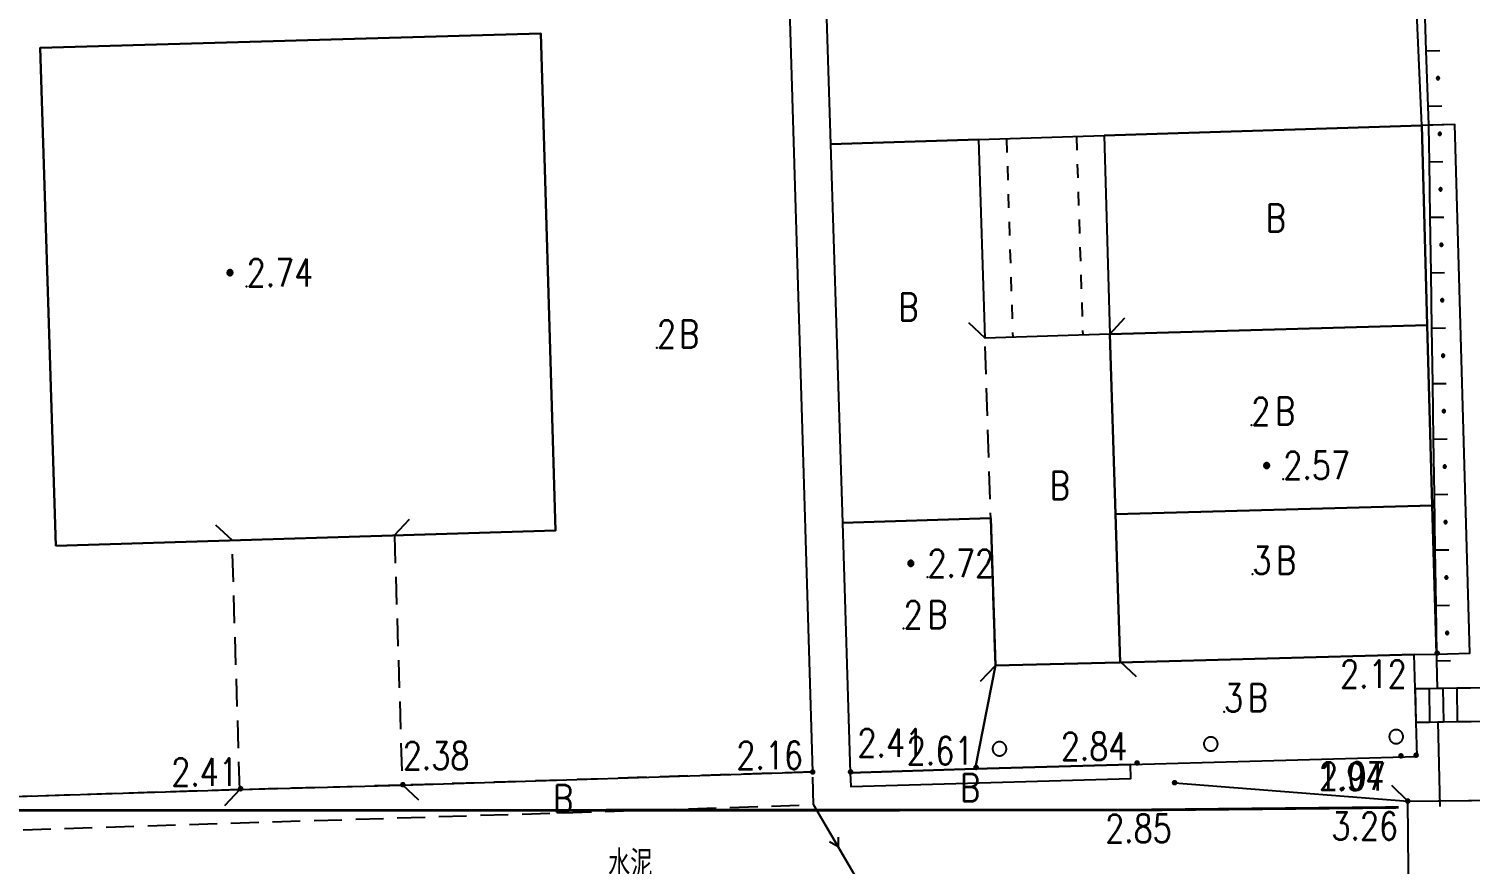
# Model space of a CAD drawing. Extents: x 500064 to 501389, y 2542464 to 2545400.
# Drawn here: x 500922.4 to 500974.4, y 2543204.3 to 2543234.4 of the extents above; entities that cross this region are included whole.
import ezdxf
from ezdxf.enums import TextEntityAlignment as Align

# ---------------------------------------------------------------- set-up
doc = ezdxf.new("R2010")
doc.units = 0
doc.header["$LTSCALE"] = 0.5
doc.linetypes.add('CENTER', pattern=[50.8, 31.75, -6.35, 6.35, -6.35])
doc.linetypes.add('X5', pattern=[3, 2, -1])
doc.layers.get('0').update_dxf_attribs({"linetype": 'CONTINUOUS', "lineweight": 5})
doc.layers.add('GCD', color=8, linetype='CONTINUOUS')
doc.layers.add('地形图', color=8, linetype='CONTINUOUS')
doc.styles.add('HZ', font='romans.shx', dxfattribs={"width": 0.8, "bigfont": 'hztxt.shx'})
doc.linetypes.add('10422', pattern='A,2,[150,AAA.SHX,S=1,R=0,X=0,Y=1],2,[177,AAA.SHX,S=1,R=0,X=0,Y=0.8],1e-09', length=4)

# ---------------------------------------------------------------- blocks, each defined once
blk = doc.blocks.new('gc013b')
at = {"linetype": 'Continuous'}
blk.add_line((0.5, 0), (4, 0), dxfattribs=at)
at = {"linetype": 'Continuous', "flags": 128}
blk.add_lwpolyline([(3.39, 0.35), (4, 0), (3.39, -0.35)], dxfattribs=at)
blk = doc.blocks.new('GC200')
at = {"linetype": 'Continuous', "const_width": 0.2, "flags": 128}
blk.add_lwpolyline([(-0.1, 0, 1), (0.1, 0, 1)], format="xyb", close=True, dxfattribs=at)

msp = doc.modelspace()

# ---------------------------------------------------------------- linework, layer by layer
at = {"layer": '地形图', "linetype": 'Continuous'}
for p, q in [((500972.114, 2543206.548), (500971.543, 2543207.108)), ((500972.114, 2543206.548), (500981.988, 2543206.648)), ((500951.577, 2543204.898), (500953.967, 2543200.8))]:
    msp.add_line(p, q, dxfattribs=at)
at = {"layer": '地形图'}
for points in [[(500950.878, 2543243.519), (500951.299, 2543230.234), (500956.646, 2543230.404), (500961.168, 2543230.547), (500972.617, 2543230.91), (500972.037, 2543244.19)], [(500913.537, 2543242.45), (500914.657, 2543206.479), (500930.007, 2543206.959), (500935.867, 2543207.119), (500950.661, 2543207.597), (500949.58, 2543243.478), (500931.317, 2543242.9), (500913.537, 2543242.45)], [(500923.372, 2543215.756), (500922.813, 2543233.71), (500940.854, 2543234.225), (500941.392, 2543216.307), (500923.372, 2543215.756)], [(500923.372, 2543215.756), (500941.392, 2543216.307), (500940.854, 2543234.225), (500922.813, 2543233.71)], [(500961.168, 2543230.547), (500961.368, 2543223.386), (500972.817, 2543223.704), (500972.617, 2543230.91)], [(500972.617, 2543230.91), (500972.817, 2543223.704), (500972.998, 2543217.206), (500973.147, 2543211.85), (500974.347, 2543211.883), (500973.816, 2543230.943)], [(500951.299, 2543230.234), (500951.732, 2543216.577), (500957.079, 2543216.746), (500957.247, 2543211.44), (500961.697, 2543211.54), (500961.743, 2543211.541), (500961.573, 2543216.888), (500961.368, 2543223.386), (500956.873, 2543223.243), (500956.646, 2543230.404)], [(500961.368, 2543223.386), (500961.573, 2543216.888), (500972.998, 2543217.206), (500972.817, 2543223.704)], [(500961.573, 2543216.888), (500961.743, 2543211.541), (500972.347, 2543211.828), (500973.147, 2543211.85), (500972.998, 2543217.206)], [(500957.079, 2543216.746), (500951.732, 2543216.577), (500952.017, 2543207.57), (500956.517, 2543207.71), (500957.247, 2543211.44)], [(500972.347, 2543211.828), (500961.743, 2543211.541), (500961.697, 2543211.54), (500957.247, 2543211.44), (500956.517, 2543207.71), (500962.115, 2543207.865), (500972.45, 2543208.153)], [(500956.517, 2543207.71), (500952.017, 2543207.57), (500952.033, 2543207.067), (500962.129, 2543207.365), (500962.115, 2543207.865)]]:
    msp.add_lwpolyline(points, close=True, dxfattribs=at)
for points in [[(500972.7, 2543235.597), (500972.769, 2543233.598), (500972.839, 2543231.599), (500972.863, 2543230.917), (500972.864, 2543230.863), (500972.883, 2543229.6), (500972.913, 2543227.6), (500972.943, 2543225.6), (500972.972, 2543223.6), (500973.002, 2543221.601), (500973.032, 2543219.601), (500973.062, 2543217.601), (500973.091, 2543215.601), (500973.121, 2543213.601), (500973.147, 2543211.85), (500973.153, 2543211.602), (500973.175, 2543210.602)], [(500972.769, 2543233.598), (500973.269, 2543233.615)], [(500973.204, 2543232.562), (500973.209, 2543232.563), (500973.214, 2543232.563), (500973.219, 2543232.565), (500973.224, 2543232.567), (500973.229, 2543232.569), (500973.233, 2543232.572), (500973.237, 2543232.575), (500973.241, 2543232.579), (500973.244, 2543232.583), (500973.247, 2543232.587), (500973.249, 2543232.592), (500973.251, 2543232.597), (500973.253, 2543232.602), (500973.254, 2543232.607), (500973.254, 2543232.612), (500973.254, 2543232.618), (500973.253, 2543232.623), (500973.251, 2543232.628), (500973.249, 2543232.633), (500973.247, 2543232.637), (500973.244, 2543232.642), (500973.241, 2543232.646), (500973.239, 2543232.648), (500973.237, 2543232.65), (500973.233, 2543232.653), (500973.229, 2543232.656), (500973.224, 2543232.658), (500973.219, 2543232.66), (500973.214, 2543232.661), (500973.209, 2543232.662), (500973.204, 2543232.662), (500973.199, 2543232.662), (500973.193, 2543232.661), (500973.188, 2543232.66), (500973.183, 2543232.658), (500973.179, 2543232.656), (500973.174, 2543232.653), (500973.17, 2543232.65), (500973.167, 2543232.646), (500973.163, 2543232.642), (500973.16, 2543232.637), (500973.158, 2543232.633), (500973.156, 2543232.628), (500973.155, 2543232.623), (500973.154, 2543232.618), (500973.154, 2543232.612), (500973.154, 2543232.607), (500973.155, 2543232.602), (500973.156, 2543232.597), (500973.158, 2543232.592), (500973.16, 2543232.587), (500973.163, 2543232.583), (500973.167, 2543232.579), (500973.168, 2543232.577), (500973.17, 2543232.575), (500973.174, 2543232.572), (500973.179, 2543232.569), (500973.183, 2543232.567), (500973.188, 2543232.565), (500973.193, 2543232.563), (500973.199, 2543232.563), (500973.204, 2543232.562)], [(500973.168, 2543232.577), (500973.239, 2543232.648)], [(500972.839, 2543231.599), (500973.339, 2543231.616)], [(500973.147, 2543211.85), (500974.347, 2543211.883), (500973.816, 2543230.943), (500972.863, 2543230.917), (500972.617, 2543230.91)], [(500973.268, 2543230.555), (500973.274, 2543230.556), (500973.279, 2543230.557), (500973.284, 2543230.558), (500973.289, 2543230.56), (500973.293, 2543230.562), (500973.298, 2543230.565), (500973.302, 2543230.568), (500973.305, 2543230.572), (500973.309, 2543230.576), (500973.312, 2543230.58), (500973.314, 2543230.585), (500973.316, 2543230.59), (500973.317, 2543230.595), (500973.318, 2543230.6), (500973.318, 2543230.605), (500973.318, 2543230.611), (500973.317, 2543230.616), (500973.316, 2543230.621), (500973.314, 2543230.626), (500973.312, 2543230.631), (500973.309, 2543230.635), (500973.305, 2543230.639), (500973.304, 2543230.641), (500973.302, 2543230.643), (500973.298, 2543230.646), (500973.293, 2543230.649), (500973.289, 2543230.651), (500973.284, 2543230.653), (500973.279, 2543230.654), (500973.274, 2543230.655), (500973.268, 2543230.656), (500973.263, 2543230.655), (500973.258, 2543230.654), (500973.253, 2543230.653), (500973.248, 2543230.651), (500973.243, 2543230.649), (500973.239, 2543230.646), (500973.235, 2543230.643), (500973.231, 2543230.639), (500973.228, 2543230.635), (500973.225, 2543230.631), (500973.223, 2543230.626), (500973.221, 2543230.621), (500973.219, 2543230.616), (500973.219, 2543230.611), (500973.218, 2543230.605), (500973.219, 2543230.6), (500973.219, 2543230.595), (500973.221, 2543230.59), (500973.223, 2543230.585), (500973.225, 2543230.58), (500973.228, 2543230.576), (500973.231, 2543230.572), (500973.233, 2543230.57), (500973.235, 2543230.568), (500973.239, 2543230.565), (500973.243, 2543230.562), (500973.248, 2543230.56), (500973.253, 2543230.558), (500973.258, 2543230.557), (500973.263, 2543230.556), (500973.268, 2543230.555)], [(500973.233, 2543230.57), (500973.304, 2543230.641)], [(500957.646, 2543230.435), (500957.662, 2543229.936)], [(500960.169, 2543230.515), (500960.185, 2543230.016)], [(500972.883, 2543229.6), (500973.383, 2543229.607)], [(500957.678, 2543229.436), (500957.693, 2543228.937)], [(500960.201, 2543229.517), (500960.217, 2543229.017)], [(500960.232, 2543228.517), (500960.248, 2543228.017)], [(500973.298, 2543228.556), (500973.303, 2543228.556), (500973.308, 2543228.557), (500973.313, 2543228.558), (500973.318, 2543228.56), (500973.323, 2543228.562), (500973.327, 2543228.565), (500973.332, 2543228.569), (500973.335, 2543228.572), (500973.338, 2543228.576), (500973.341, 2543228.581), (500973.344, 2543228.585), (500973.346, 2543228.59), (500973.347, 2543228.595), (500973.348, 2543228.6), (500973.348, 2543228.606), (500973.348, 2543228.611), (500973.347, 2543228.616), (500973.346, 2543228.621), (500973.344, 2543228.626), (500973.341, 2543228.631), (500973.338, 2543228.635), (500973.335, 2543228.639), (500973.333, 2543228.641), (500973.332, 2543228.643), (500973.327, 2543228.646), (500973.323, 2543228.649), (500973.318, 2543228.651), (500973.313, 2543228.653), (500973.308, 2543228.655), (500973.303, 2543228.655), (500973.298, 2543228.656), (500973.293, 2543228.655), (500973.288, 2543228.655), (500973.283, 2543228.653), (500973.278, 2543228.651), (500973.273, 2543228.649), (500973.269, 2543228.646), (500973.265, 2543228.643), (500973.261, 2543228.639), (500973.258, 2543228.635), (500973.255, 2543228.631), (500973.252, 2543228.626), (500973.25, 2543228.621), (500973.249, 2543228.616), (500973.248, 2543228.611), (500973.248, 2543228.606), (500973.248, 2543228.6), (500973.249, 2543228.595), (500973.25, 2543228.59), (500973.252, 2543228.585), (500973.255, 2543228.581), (500973.258, 2543228.576), (500973.261, 2543228.572), (500973.263, 2543228.57), (500973.265, 2543228.569), (500973.269, 2543228.565), (500973.273, 2543228.562), (500973.278, 2543228.56), (500973.283, 2543228.558), (500973.288, 2543228.557), (500973.293, 2543228.556), (500973.298, 2543228.556)], [(500973.263, 2543228.57), (500973.333, 2543228.641)], [(500957.709, 2543228.437), (500957.725, 2543227.937)], [(500960.264, 2543227.518), (500960.28, 2543227.018)], [(500972.913, 2543227.6), (500973.413, 2543227.607)], [(500957.741, 2543227.437), (500957.756, 2543226.938)], [(500957.772, 2543226.438), (500957.788, 2543225.938)], [(500960.296, 2543226.518), (500960.312, 2543226.018)], [(500973.328, 2543226.556), (500973.333, 2543226.556), (500973.338, 2543226.557), (500973.343, 2543226.558), (500973.348, 2543226.56), (500973.353, 2543226.563), (500973.357, 2543226.565), (500973.361, 2543226.569), (500973.365, 2543226.572), (500973.368, 2543226.577), (500973.371, 2543226.581), (500973.373, 2543226.586), (500973.375, 2543226.59), (500973.377, 2543226.596), (500973.378, 2543226.601), (500973.378, 2543226.606), (500973.378, 2543226.611), (500973.377, 2543226.616), (500973.375, 2543226.621), (500973.373, 2543226.626), (500973.371, 2543226.631), (500973.368, 2543226.635), (500973.365, 2543226.639), (500973.363, 2543226.641), (500973.361, 2543226.643), (500973.357, 2543226.646), (500973.353, 2543226.649), (500973.348, 2543226.652), (500973.343, 2543226.653), (500973.338, 2543226.655), (500973.333, 2543226.656), (500973.328, 2543226.656), (500973.323, 2543226.656), (500973.317, 2543226.655), (500973.312, 2543226.653), (500973.307, 2543226.652), (500973.303, 2543226.649), (500973.298, 2543226.646), (500973.294, 2543226.643), (500973.291, 2543226.639), (500973.287, 2543226.635), (500973.284, 2543226.631), (500973.282, 2543226.626), (500973.28, 2543226.621), (500973.279, 2543226.616), (500973.278, 2543226.611), (500973.278, 2543226.606), (500973.278, 2543226.601), (500973.279, 2543226.596), (500973.28, 2543226.59), (500973.282, 2543226.586), (500973.284, 2543226.581), (500973.287, 2543226.577), (500973.291, 2543226.572), (500973.292, 2543226.571), (500973.294, 2543226.569), (500973.298, 2543226.565), (500973.303, 2543226.563), (500973.307, 2543226.56), (500973.312, 2543226.558), (500973.317, 2543226.557), (500973.323, 2543226.556), (500973.328, 2543226.556)], [(500973.292, 2543226.571), (500973.363, 2543226.641)], [(500929.652, 2543225.5), (500929.662, 2543225.5), (500929.673, 2543225.502), (500929.683, 2543225.505), (500929.693, 2543225.509), (500929.702, 2543225.513), (500929.711, 2543225.519), (500929.719, 2543225.526), (500929.726, 2543225.533), (500929.733, 2543225.541), (500929.736, 2543225.546), (500929.739, 2543225.55), (500929.743, 2543225.559), (500929.747, 2543225.569), (500929.75, 2543225.579), (500929.751, 2543225.589), (500929.752, 2543225.6), (500929.751, 2543225.61), (500929.75, 2543225.621), (500929.747, 2543225.631), (500929.743, 2543225.641), (500929.74, 2543225.647), (500929.739, 2543225.65), (500929.733, 2543225.659), (500929.726, 2543225.667), (500929.719, 2543225.674), (500929.711, 2543225.681), (500929.702, 2543225.687), (500929.701, 2543225.687), (500929.693, 2543225.691), (500929.683, 2543225.695), (500929.673, 2543225.698), (500929.662, 2543225.699), (500929.652, 2543225.7), (500929.642, 2543225.699), (500929.631, 2543225.698), (500929.621, 2543225.695), (500929.611, 2543225.691), (500929.602, 2543225.687), (500929.593, 2543225.681), (500929.585, 2543225.674), (500929.578, 2543225.667), (500929.571, 2543225.659), (500929.568, 2543225.654), (500929.565, 2543225.65), (500929.561, 2543225.641), (500929.557, 2543225.631), (500929.554, 2543225.621), (500929.553, 2543225.61), (500929.552, 2543225.6), (500929.553, 2543225.589), (500929.554, 2543225.579), (500929.557, 2543225.569), (500929.561, 2543225.559), (500929.564, 2543225.553), (500929.565, 2543225.55), (500929.571, 2543225.541), (500929.578, 2543225.533), (500929.585, 2543225.526), (500929.593, 2543225.519), (500929.602, 2543225.513), (500929.603, 2543225.513), (500929.611, 2543225.509), (500929.621, 2543225.505), (500929.631, 2543225.502), (500929.642, 2543225.5), (500929.652, 2543225.5)], [(500929.603, 2543225.513), (500929.736, 2543225.546), (500929.739, 2543225.55), (500929.565, 2543225.55), (500929.564, 2543225.553), (500929.752, 2543225.6), (500929.552, 2543225.6), (500929.74, 2543225.647), (500929.739, 2543225.65), (500929.565, 2543225.65), (500929.568, 2543225.654), (500929.701, 2543225.687)], [(500957.804, 2543225.438), (500957.82, 2543224.939)], [(500960.327, 2543225.519), (500960.343, 2543225.019)], [(500972.943, 2543225.6), (500973.443, 2543225.608)], [(500957.835, 2543224.439), (500957.851, 2543223.939)], [(500960.359, 2543224.519), (500960.375, 2543224.019)], [(500973.358, 2543224.556), (500973.363, 2543224.556), (500973.368, 2543224.557), (500973.373, 2543224.559), (500973.378, 2543224.56), (500973.383, 2543224.563), (500973.387, 2543224.566), (500973.391, 2543224.569), (500973.395, 2543224.573), (500973.398, 2543224.577), (500973.401, 2543224.581), (500973.403, 2543224.586), (500973.405, 2543224.591), (500973.406, 2543224.596), (500973.407, 2543224.601), (500973.407, 2543224.606), (500973.407, 2543224.611), (500973.406, 2543224.617), (500973.405, 2543224.622), (500973.403, 2543224.626), (500973.401, 2543224.631), (500973.398, 2543224.636), (500973.395, 2543224.64), (500973.393, 2543224.642), (500973.391, 2543224.643), (500973.387, 2543224.647), (500973.383, 2543224.649), (500973.378, 2543224.652), (500973.373, 2543224.654), (500973.368, 2543224.655), (500973.363, 2543224.656), (500973.358, 2543224.656), (500973.352, 2543224.656), (500973.347, 2543224.655), (500973.342, 2543224.654), (500973.337, 2543224.652), (500973.333, 2543224.649), (500973.328, 2543224.647), (500973.324, 2543224.643), (500973.32, 2543224.64), (500973.317, 2543224.636), (500973.314, 2543224.631), (500973.312, 2543224.626), (500973.31, 2543224.622), (500973.309, 2543224.617), (500973.308, 2543224.611), (500973.307, 2543224.606), (500973.308, 2543224.601), (500973.309, 2543224.596), (500973.31, 2543224.591), (500973.312, 2543224.586), (500973.314, 2543224.581), (500973.317, 2543224.577), (500973.32, 2543224.573), (500973.322, 2543224.571), (500973.324, 2543224.569), (500973.328, 2543224.566), (500973.333, 2543224.563), (500973.337, 2543224.56), (500973.342, 2543224.559), (500973.347, 2543224.557), (500973.352, 2543224.556), (500973.358, 2543224.556)], [(500973.322, 2543224.571), (500973.393, 2543224.642)], [(500961.368, 2543223.386), (500961.915, 2543223.969)], [(500956.873, 2543223.243), (500956.29, 2543223.791)], [(500957.867, 2543223.439), (500957.872, 2543223.275)], [(500960.391, 2543223.52), (500960.396, 2543223.355)], [(500961.368, 2543223.386), (500972.817, 2543223.704)], [(500961.368, 2543223.386), (500961.4, 2543222.388)], [(500972.972, 2543223.6), (500973.472, 2543223.608)], [(500956.915, 2543221.935), (500956.884, 2543222.934)], [(500973.387, 2543222.556), (500973.392, 2543222.557), (500973.398, 2543222.557), (500973.403, 2543222.559), (500973.408, 2543222.561), (500973.412, 2543222.563), (500973.417, 2543222.566), (500973.421, 2543222.569), (500973.424, 2543222.573), (500973.428, 2543222.577), (500973.431, 2543222.581), (500973.433, 2543222.586), (500973.435, 2543222.591), (500973.436, 2543222.596), (500973.437, 2543222.601), (500973.437, 2543222.606), (500973.437, 2543222.612), (500973.436, 2543222.617), (500973.435, 2543222.622), (500973.433, 2543222.627), (500973.431, 2543222.631), (500973.428, 2543222.636), (500973.424, 2543222.64), (500973.423, 2543222.642), (500973.421, 2543222.644), (500973.417, 2543222.647), (500973.412, 2543222.65), (500973.408, 2543222.652), (500973.403, 2543222.654), (500973.398, 2543222.655), (500973.392, 2543222.656), (500973.387, 2543222.656), (500973.382, 2543222.656), (500973.377, 2543222.655), (500973.372, 2543222.654), (500973.367, 2543222.652), (500973.362, 2543222.65), (500973.358, 2543222.647), (500973.354, 2543222.644), (500973.35, 2543222.64), (500973.347, 2543222.636), (500973.344, 2543222.631), (500973.342, 2543222.627), (500973.34, 2543222.622), (500973.338, 2543222.617), (500973.338, 2543222.612), (500973.337, 2543222.606), (500973.338, 2543222.601), (500973.338, 2543222.596), (500973.34, 2543222.591), (500973.342, 2543222.586), (500973.344, 2543222.581), (500973.347, 2543222.577), (500973.35, 2543222.573), (500973.352, 2543222.571), (500973.354, 2543222.569), (500973.358, 2543222.566), (500973.362, 2543222.563), (500973.367, 2543222.561), (500973.372, 2543222.559), (500973.377, 2543222.557), (500973.382, 2543222.557), (500973.387, 2543222.556)], [(500973.352, 2543222.571), (500973.423, 2543222.642)], [(500961.416, 2543221.888), (500961.447, 2543220.888)], [(500956.963, 2543220.435), (500956.931, 2543221.435)], [(500973.002, 2543221.601), (500973.502, 2543221.608)], [(500961.463, 2543220.389), (500961.495, 2543219.389)], [(500973.417, 2543220.557), (500973.422, 2543220.557), (500973.427, 2543220.558), (500973.432, 2543220.559), (500973.437, 2543220.561), (500973.442, 2543220.563), (500973.446, 2543220.566), (500973.45, 2543220.569), (500973.454, 2543220.573), (500973.457, 2543220.577), (500973.46, 2543220.582), (500973.463, 2543220.586), (500973.464, 2543220.591), (500973.466, 2543220.596), (500973.467, 2543220.601), (500973.467, 2543220.607), (500973.467, 2543220.612), (500973.466, 2543220.617), (500973.464, 2543220.622), (500973.463, 2543220.627), (500973.46, 2543220.632), (500973.457, 2543220.636), (500973.454, 2543220.64), (500973.452, 2543220.642), (500973.45, 2543220.644), (500973.446, 2543220.647), (500973.442, 2543220.65), (500973.437, 2543220.652), (500973.432, 2543220.654), (500973.427, 2543220.655), (500973.422, 2543220.656), (500973.417, 2543220.657), (500973.412, 2543220.656), (500973.407, 2543220.655), (500973.402, 2543220.654), (500973.397, 2543220.652), (500973.392, 2543220.65), (500973.388, 2543220.647), (500973.383, 2543220.644), (500973.38, 2543220.64), (500973.377, 2543220.636), (500973.374, 2543220.632), (500973.371, 2543220.627), (500973.369, 2543220.622), (500973.368, 2543220.617), (500973.367, 2543220.612), (500973.367, 2543220.607), (500973.367, 2543220.601), (500973.368, 2543220.596), (500973.369, 2543220.591), (500973.371, 2543220.586), (500973.374, 2543220.582), (500973.377, 2543220.577), (500973.38, 2543220.573), (500973.382, 2543220.571), (500973.383, 2543220.569), (500973.388, 2543220.566), (500973.392, 2543220.563), (500973.397, 2543220.561), (500973.402, 2543220.559), (500973.407, 2543220.558), (500973.412, 2543220.557), (500973.417, 2543220.557)], [(500973.382, 2543220.571), (500973.452, 2543220.642)], [(500957.01, 2543218.936), (500956.979, 2543219.936)], [(500973.032, 2543219.601), (500973.532, 2543219.608)], [(500961.511, 2543218.889), (500961.542, 2543217.89)], [(500967.027, 2543218.546), (500967.037, 2543218.547), (500967.048, 2543218.548), (500967.058, 2543218.551), (500967.067, 2543218.555), (500967.077, 2543218.559), (500967.086, 2543218.565), (500967.094, 2543218.572), (500967.101, 2543218.579), (500967.108, 2543218.587), (500967.111, 2543218.592), (500967.113, 2543218.596), (500967.118, 2543218.605), (500967.122, 2543218.615), (500967.125, 2543218.625), (500967.126, 2543218.636), (500967.127, 2543218.646), (500967.126, 2543218.656), (500967.125, 2543218.667), (500967.122, 2543218.677), (500967.118, 2543218.687), (500967.115, 2543218.693), (500967.113, 2543218.696), (500967.108, 2543218.705), (500967.101, 2543218.713), (500967.094, 2543218.72), (500967.086, 2543218.727), (500967.077, 2543218.733), (500967.076, 2543218.733), (500967.067, 2543218.737), (500967.058, 2543218.741), (500967.048, 2543218.744), (500967.037, 2543218.745), (500967.027, 2543218.746), (500967.016, 2543218.745), (500967.006, 2543218.744), (500966.996, 2543218.741), (500966.986, 2543218.737), (500966.977, 2543218.733), (500966.968, 2543218.727), (500966.96, 2543218.72), (500966.952, 2543218.713), (500966.946, 2543218.705), (500966.943, 2543218.7), (500966.94, 2543218.696), (500966.935, 2543218.687), (500966.932, 2543218.677), (500966.929, 2543218.667), (500966.927, 2543218.656), (500966.927, 2543218.646), (500966.927, 2543218.636), (500966.929, 2543218.625), (500966.932, 2543218.615), (500966.935, 2543218.605), (500966.939, 2543218.599), (500966.94, 2543218.596), (500966.946, 2543218.587), (500966.952, 2543218.579), (500966.96, 2543218.572), (500966.968, 2543218.565), (500966.977, 2543218.559), (500966.978, 2543218.559), (500966.986, 2543218.555), (500966.996, 2543218.551), (500967.006, 2543218.548), (500967.016, 2543218.547), (500967.027, 2543218.546)], [(500966.978, 2543218.559), (500967.111, 2543218.592), (500967.113, 2543218.596), (500966.94, 2543218.596), (500966.939, 2543218.599), (500967.127, 2543218.646), (500966.927, 2543218.646), (500967.115, 2543218.693), (500967.113, 2543218.696), (500966.94, 2543218.696), (500966.943, 2543218.7), (500967.076, 2543218.733)], [(500973.447, 2543218.557), (500973.452, 2543218.557), (500973.457, 2543218.558), (500973.462, 2543218.559), (500973.467, 2543218.561), (500973.472, 2543218.564), (500973.476, 2543218.566), (500973.48, 2543218.57), (500973.484, 2543218.573), (500973.487, 2543218.577), (500973.49, 2543218.582), (500973.492, 2543218.586), (500973.494, 2543218.591), (500973.496, 2543218.596), (500973.496, 2543218.602), (500973.497, 2543218.607), (500973.496, 2543218.612), (500973.496, 2543218.617), (500973.494, 2543218.622), (500973.492, 2543218.627), (500973.49, 2543218.632), (500973.487, 2543218.636), (500973.484, 2543218.64), (500973.482, 2543218.642), (500973.48, 2543218.644), (500973.476, 2543218.647), (500973.472, 2543218.65), (500973.467, 2543218.653), (500973.462, 2543218.654), (500973.457, 2543218.656), (500973.452, 2543218.657), (500973.447, 2543218.657), (500973.441, 2543218.657), (500973.436, 2543218.656), (500973.431, 2543218.654), (500973.426, 2543218.653), (500973.422, 2543218.65), (500973.417, 2543218.647), (500973.413, 2543218.644), (500973.41, 2543218.64), (500973.406, 2543218.636), (500973.403, 2543218.632), (500973.401, 2543218.627), (500973.399, 2543218.622), (500973.398, 2543218.617), (500973.397, 2543218.612), (500973.397, 2543218.607), (500973.397, 2543218.602), (500973.398, 2543218.596), (500973.399, 2543218.591), (500973.401, 2543218.586), (500973.403, 2543218.582), (500973.406, 2543218.577), (500973.41, 2543218.573), (500973.411, 2543218.572), (500973.413, 2543218.57), (500973.417, 2543218.566), (500973.422, 2543218.564), (500973.426, 2543218.561), (500973.431, 2543218.559), (500973.436, 2543218.558), (500973.441, 2543218.557), (500973.447, 2543218.557)], [(500973.411, 2543218.572), (500973.482, 2543218.642)], [(500957.058, 2543217.437), (500957.026, 2543218.436)], [(500973.062, 2543217.601), (500973.562, 2543217.608)], [(500961.548, 2543216.888), (500961.574, 2543216.889), (500972.998, 2543217.206)], [(500961.558, 2543217.39), (500961.574, 2543216.889), (500961.59, 2543216.391)], [(500935.582, 2543216.13), (500936.13, 2543216.713)], [(500957.08, 2543216.746), (500951.732, 2543216.577)], [(500957.105, 2543215.938), (500957.08, 2543216.746), (500957.074, 2543216.937)], [(500973.476, 2543216.557), (500973.482, 2543216.557), (500973.487, 2543216.558), (500973.492, 2543216.559), (500973.497, 2543216.561), (500973.501, 2543216.564), (500973.506, 2543216.567), (500973.51, 2543216.57), (500973.514, 2543216.574), (500973.517, 2543216.578), (500973.52, 2543216.582), (500973.522, 2543216.587), (500973.524, 2543216.592), (500973.525, 2543216.597), (500973.526, 2543216.602), (500973.526, 2543216.607), (500973.526, 2543216.612), (500973.525, 2543216.617), (500973.524, 2543216.622), (500973.522, 2543216.627), (500973.52, 2543216.632), (500973.517, 2543216.636), (500973.514, 2543216.641), (500973.512, 2543216.642), (500973.51, 2543216.644), (500973.506, 2543216.647), (500973.501, 2543216.65), (500973.497, 2543216.653), (500973.492, 2543216.655), (500973.487, 2543216.656), (500973.482, 2543216.657), (500973.476, 2543216.657), (500973.471, 2543216.657), (500973.466, 2543216.656), (500973.461, 2543216.655), (500973.456, 2543216.653), (500973.451, 2543216.65), (500973.447, 2543216.647), (500973.443, 2543216.644), (500973.439, 2543216.641), (500973.436, 2543216.636), (500973.433, 2543216.632), (500973.431, 2543216.627), (500973.429, 2543216.622), (500973.427, 2543216.617), (500973.427, 2543216.612), (500973.426, 2543216.607), (500973.427, 2543216.602), (500973.427, 2543216.597), (500973.429, 2543216.592), (500973.431, 2543216.587), (500973.433, 2543216.582), (500973.436, 2543216.578), (500973.439, 2543216.574), (500973.441, 2543216.572), (500973.443, 2543216.57), (500973.447, 2543216.567), (500973.451, 2543216.564), (500973.456, 2543216.561), (500973.461, 2543216.559), (500973.466, 2543216.558), (500973.471, 2543216.557), (500973.476, 2543216.557)], [(500973.441, 2543216.572), (500973.512, 2543216.642)], [(500929.725, 2543215.951), (500929.142, 2543216.498)], [(500935.582, 2543216.13), (500935.613, 2543215.131)], [(500961.606, 2543215.891), (500961.637, 2543214.891)], [(500973.091, 2543215.601), (500973.591, 2543215.609)], [(500929.773, 2543214.455), (500929.742, 2543215.455)], [(500954.198, 2543215.019), (500954.208, 2543215.019), (500954.218, 2543215.021), (500954.228, 2543215.024), (500954.238, 2543215.028), (500954.248, 2543215.032), (500954.256, 2543215.038), (500954.264, 2543215.045), (500954.272, 2543215.052), (500954.278, 2543215.06), (500954.282, 2543215.065), (500954.284, 2543215.069), (500954.289, 2543215.078), (500954.293, 2543215.088), (500954.295, 2543215.098), (500954.297, 2543215.108), (500954.298, 2543215.119), (500954.297, 2543215.129), (500954.295, 2543215.14), (500954.293, 2543215.15), (500954.289, 2543215.16), (500954.286, 2543215.166), (500954.284, 2543215.169), (500954.278, 2543215.178), (500954.272, 2543215.186), (500954.264, 2543215.193), (500954.256, 2543215.2), (500954.248, 2543215.205), (500954.246, 2543215.206), (500954.238, 2543215.21), (500954.228, 2543215.214), (500954.218, 2543215.217), (500954.208, 2543215.218), (500954.198, 2543215.219), (500954.187, 2543215.218), (500954.177, 2543215.217), (500954.167, 2543215.214), (500954.157, 2543215.21), (500954.148, 2543215.205), (500954.139, 2543215.2), (500954.131, 2543215.193), (500954.123, 2543215.186), (500954.117, 2543215.178), (500954.114, 2543215.173), (500954.111, 2543215.169), (500954.106, 2543215.16), (500954.102, 2543215.15), (500954.1, 2543215.14), (500954.098, 2543215.129), (500954.098, 2543215.119), (500954.098, 2543215.108), (500954.1, 2543215.098), (500954.102, 2543215.088), (500954.106, 2543215.078), (500954.109, 2543215.072), (500954.111, 2543215.069), (500954.117, 2543215.06), (500954.123, 2543215.052), (500954.131, 2543215.045), (500954.139, 2543215.038), (500954.148, 2543215.032), (500954.149, 2543215.032), (500954.157, 2543215.028), (500954.167, 2543215.024), (500954.177, 2543215.021), (500954.187, 2543215.019), (500954.198, 2543215.019)], [(500954.149, 2543215.032), (500954.282, 2543215.065), (500954.284, 2543215.069), (500954.111, 2543215.069), (500954.109, 2543215.072), (500954.298, 2543215.119), (500954.098, 2543215.119), (500954.286, 2543215.166), (500954.284, 2543215.169), (500954.111, 2543215.169), (500954.114, 2543215.173), (500954.246, 2543215.206)], [(500957.153, 2543214.438), (500957.121, 2543215.438)], [(500935.629, 2543214.632), (500935.66, 2543213.632)], [(500973.506, 2543214.557), (500973.511, 2543214.558), (500973.517, 2543214.558), (500973.522, 2543214.56), (500973.526, 2543214.562), (500973.531, 2543214.564), (500973.535, 2543214.567), (500973.54, 2543214.57), (500973.543, 2543214.574), (500973.547, 2543214.578), (500973.549, 2543214.582), (500973.552, 2543214.587), (500973.554, 2543214.592), (500973.555, 2543214.597), (500973.556, 2543214.602), (500973.556, 2543214.607), (500973.556, 2543214.613), (500973.555, 2543214.618), (500973.554, 2543214.623), (500973.552, 2543214.628), (500973.549, 2543214.632), (500973.547, 2543214.637), (500973.543, 2543214.641), (500973.541, 2543214.643), (500973.54, 2543214.644), (500973.535, 2543214.648), (500973.531, 2543214.651), (500973.526, 2543214.653), (500973.522, 2543214.655), (500973.517, 2543214.656), (500973.511, 2543214.657), (500973.506, 2543214.657), (500973.501, 2543214.657), (500973.496, 2543214.656), (500973.491, 2543214.655), (500973.486, 2543214.653), (500973.481, 2543214.651), (500973.477, 2543214.648), (500973.473, 2543214.644), (500973.469, 2543214.641), (500973.466, 2543214.637), (500973.463, 2543214.632), (500973.46, 2543214.628), (500973.459, 2543214.623), (500973.457, 2543214.618), (500973.456, 2543214.613), (500973.456, 2543214.607), (500973.456, 2543214.602), (500973.457, 2543214.597), (500973.459, 2543214.592), (500973.46, 2543214.587), (500973.463, 2543214.582), (500973.466, 2543214.578), (500973.469, 2543214.574), (500973.471, 2543214.572), (500973.473, 2543214.57), (500973.477, 2543214.567), (500973.481, 2543214.564), (500973.486, 2543214.562), (500973.491, 2543214.56), (500973.496, 2543214.558), (500973.501, 2543214.558), (500973.506, 2543214.557)], [(500973.471, 2543214.572), (500973.541, 2543214.643)], [(500929.82, 2543212.956), (500929.789, 2543213.956)], [(500961.653, 2543214.392), (500961.685, 2543213.392)], [(500957.2, 2543212.939), (500957.169, 2543213.939)], [(500973.121, 2543213.601), (500973.621, 2543213.609)], [(500935.676, 2543213.132), (500935.707, 2543212.133)], [(500929.867, 2543211.457), (500929.836, 2543212.456)], [(500957.247, 2543211.44), (500957.216, 2543212.439)], [(500961.701, 2543212.892), (500961.732, 2543211.893)], [(500973.536, 2543212.557), (500973.541, 2543212.558), (500973.546, 2543212.559), (500973.551, 2543212.56), (500973.556, 2543212.562), (500973.561, 2543212.564), (500973.565, 2543212.567), (500973.569, 2543212.57), (500973.573, 2543212.574), (500973.576, 2543212.578), (500973.579, 2543212.582), (500973.582, 2543212.587), (500973.583, 2543212.592), (500973.585, 2543212.597), (500973.586, 2543212.602), (500973.586, 2543212.607), (500973.586, 2543212.613), (500973.585, 2543212.618), (500973.583, 2543212.623), (500973.582, 2543212.628), (500973.579, 2543212.633), (500973.576, 2543212.637), (500973.573, 2543212.641), (500973.571, 2543212.643), (500973.569, 2543212.645), (500973.565, 2543212.648), (500973.561, 2543212.651), (500973.556, 2543212.653), (500973.551, 2543212.655), (500973.546, 2543212.656), (500973.541, 2543212.657), (500973.536, 2543212.657), (500973.531, 2543212.657), (500973.525, 2543212.656), (500973.52, 2543212.655), (500973.515, 2543212.653), (500973.511, 2543212.651), (500973.506, 2543212.648), (500973.502, 2543212.645), (500973.499, 2543212.641), (500973.495, 2543212.637), (500973.493, 2543212.633), (500973.49, 2543212.628), (500973.488, 2543212.623), (500973.487, 2543212.618), (500973.486, 2543212.613), (500973.486, 2543212.607), (500973.486, 2543212.602), (500973.487, 2543212.597), (500973.488, 2543212.592), (500973.49, 2543212.587), (500973.493, 2543212.582), (500973.495, 2543212.578), (500973.499, 2543212.574), (500973.501, 2543212.572), (500973.502, 2543212.57), (500973.506, 2543212.567), (500973.511, 2543212.564), (500973.515, 2543212.562), (500973.52, 2543212.56), (500973.525, 2543212.559), (500973.531, 2543212.558), (500973.536, 2543212.557)], [(500973.501, 2543212.572), (500973.571, 2543212.643)], [(500935.723, 2543211.633), (500935.754, 2543210.634)], [(500957.247, 2543211.44), (500956.7, 2543210.856)], [(500961.742, 2543211.582), (500962.325, 2543211.034)], [(500973.153, 2543211.602), (500973.652, 2543211.613)], [(500929.914, 2543209.958), (500929.883, 2543210.957)], [(500975.597, 2543210.638), (500975.381, 2543210.635), (500974.882, 2543210.628), (500974.382, 2543210.62), (500973.882, 2543210.613), (500973.382, 2543210.605), (500973.175, 2543210.602), (500972.882, 2543210.598), (500972.382, 2543210.59)], [(500972.382, 2543210.59), (500972.4, 2543209.39)], [(500972.882, 2543210.598), (500972.9, 2543209.397)], [(500973.382, 2543210.605), (500973.4, 2543209.405)], [(500973.882, 2543210.613), (500973.9, 2543209.412)], [(500935.77, 2543210.134), (500935.802, 2543209.134)], [(500929.961, 2543208.458), (500929.93, 2543209.458)], [(500972.4, 2543209.39), (500972.9, 2543209.397), (500973.201, 2543209.402), (500973.4, 2543209.405), (500973.9, 2543209.412), (500974.399, 2543209.42), (500974.899, 2543209.427), (500975.399, 2543209.435), (500975.615, 2543209.438)], [(500973.201, 2543209.402), (500973.268, 2543206.35)], [(500965.012, 2543208.357), (500965.028, 2543208.357), (500965.044, 2543208.359), (500965.059, 2543208.361), (500965.075, 2543208.365), (500965.09, 2543208.369), (500965.104, 2543208.374), (500965.119, 2543208.381), (500965.133, 2543208.388), (500965.146, 2543208.396), (500965.159, 2543208.405), (500965.172, 2543208.414), (500965.184, 2543208.425), (500965.195, 2543208.436), (500965.205, 2543208.447), (500965.215, 2543208.46), (500965.223, 2543208.473), (500965.231, 2543208.486), (500965.239, 2543208.5), (500965.245, 2543208.515), (500965.25, 2543208.53), (500965.255, 2543208.545), (500965.258, 2543208.56), (500965.26, 2543208.575), (500965.262, 2543208.591), (500965.262, 2543208.607), (500965.262, 2543208.623), (500965.26, 2543208.638), (500965.258, 2543208.654), (500965.255, 2543208.669), (500965.25, 2543208.684), (500965.245, 2543208.699), (500965.239, 2543208.713), (500965.231, 2543208.727), (500965.223, 2543208.741), (500965.215, 2543208.754), (500965.205, 2543208.766), (500965.195, 2543208.778), (500965.184, 2543208.789), (500965.172, 2543208.799), (500965.159, 2543208.809), (500965.146, 2543208.818), (500965.133, 2543208.826), (500965.119, 2543208.833), (500965.104, 2543208.839), (500965.09, 2543208.845), (500965.075, 2543208.849), (500965.059, 2543208.852), (500965.044, 2543208.855), (500965.028, 2543208.856), (500965.012, 2543208.857), (500964.997, 2543208.856), (500964.981, 2543208.855), (500964.966, 2543208.852), (500964.95, 2543208.849), (500964.935, 2543208.845), (500964.92, 2543208.839), (500964.906, 2543208.833), (500964.892, 2543208.826), (500964.878, 2543208.818), (500964.865, 2543208.809), (500964.853, 2543208.799), (500964.841, 2543208.789), (500964.83, 2543208.778), (500964.82, 2543208.766), (500964.81, 2543208.754), (500964.801, 2543208.741), (500964.793, 2543208.727), (500964.786, 2543208.713), (500964.78, 2543208.699), (500964.775, 2543208.684), (500964.77, 2543208.669), (500964.767, 2543208.654), (500964.764, 2543208.638), (500964.763, 2543208.623), (500964.762, 2543208.607), (500964.763, 2543208.591), (500964.764, 2543208.575), (500964.767, 2543208.56), (500964.77, 2543208.545), (500964.775, 2543208.53), (500964.78, 2543208.515), (500964.786, 2543208.5), (500964.793, 2543208.486), (500964.801, 2543208.473), (500964.81, 2543208.46), (500964.82, 2543208.447), (500964.83, 2543208.436), (500964.841, 2543208.425), (500964.853, 2543208.414), (500964.865, 2543208.405), (500964.878, 2543208.396), (500964.892, 2543208.388), (500964.906, 2543208.381), (500964.92, 2543208.374), (500964.935, 2543208.369), (500964.95, 2543208.365), (500964.966, 2543208.361), (500964.981, 2543208.359), (500964.997, 2543208.357), (500965.012, 2543208.357)], [(500971.697, 2543208.62), (500971.713, 2543208.62), (500971.728, 2543208.622), (500971.744, 2543208.624), (500971.759, 2543208.627), (500971.774, 2543208.632), (500971.789, 2543208.637), (500971.803, 2543208.643), (500971.817, 2543208.651), (500971.831, 2543208.659), (500971.844, 2543208.667), (500971.856, 2543208.677), (500971.868, 2543208.687), (500971.879, 2543208.698), (500971.89, 2543208.71), (500971.899, 2543208.723), (500971.908, 2543208.736), (500971.916, 2543208.749), (500971.923, 2543208.763), (500971.929, 2543208.778), (500971.935, 2543208.792), (500971.939, 2543208.807), (500971.943, 2543208.823), (500971.945, 2543208.838), (500971.946, 2543208.854), (500971.947, 2543208.87), (500971.946, 2543208.885), (500971.945, 2543208.901), (500971.943, 2543208.916), (500971.939, 2543208.932), (500971.935, 2543208.947), (500971.929, 2543208.962), (500971.923, 2543208.976), (500971.916, 2543208.99), (500971.908, 2543209.004), (500971.899, 2543209.017), (500971.89, 2543209.029), (500971.879, 2543209.041), (500971.868, 2543209.052), (500971.856, 2543209.062), (500971.844, 2543209.072), (500971.831, 2543209.081), (500971.817, 2543209.089), (500971.803, 2543209.096), (500971.789, 2543209.102), (500971.774, 2543209.107), (500971.759, 2543209.112), (500971.744, 2543209.115), (500971.728, 2543209.118), (500971.713, 2543209.119), (500971.697, 2543209.12), (500971.681, 2543209.119), (500971.666, 2543209.118), (500971.65, 2543209.115), (500971.635, 2543209.112), (500971.62, 2543209.107), (500971.605, 2543209.102), (500971.591, 2543209.096), (500971.577, 2543209.089), (500971.563, 2543209.081), (500971.55, 2543209.072), (500971.538, 2543209.062), (500971.526, 2543209.052), (500971.515, 2543209.041), (500971.504, 2543209.029), (500971.495, 2543209.017), (500971.486, 2543209.004), (500971.478, 2543208.99), (500971.471, 2543208.976), (500971.465, 2543208.962), (500971.459, 2543208.947), (500971.455, 2543208.932), (500971.451, 2543208.916), (500971.449, 2543208.901), (500971.447, 2543208.885), (500971.447, 2543208.87), (500971.447, 2543208.854), (500971.449, 2543208.838), (500971.451, 2543208.823), (500971.455, 2543208.807), (500971.459, 2543208.792), (500971.465, 2543208.778), (500971.471, 2543208.763), (500971.478, 2543208.749), (500971.486, 2543208.736), (500971.495, 2543208.723), (500971.504, 2543208.71), (500971.515, 2543208.698), (500971.526, 2543208.687), (500971.538, 2543208.677), (500971.55, 2543208.667), (500971.563, 2543208.659), (500971.577, 2543208.651), (500971.591, 2543208.643), (500971.605, 2543208.637), (500971.62, 2543208.632), (500971.635, 2543208.627), (500971.65, 2543208.624), (500971.666, 2543208.622), (500971.681, 2543208.62), (500971.697, 2543208.62)], [(500935.817, 2543208.635), (500935.849, 2543207.635)], [(500957.395, 2543208.182), (500957.41, 2543208.183), (500957.426, 2543208.184), (500957.442, 2543208.187), (500957.457, 2543208.19), (500957.472, 2543208.195), (500957.487, 2543208.2), (500957.501, 2543208.206), (500957.515, 2543208.213), (500957.529, 2543208.221), (500957.542, 2543208.23), (500957.554, 2543208.24), (500957.566, 2543208.25), (500957.577, 2543208.261), (500957.587, 2543208.273), (500957.597, 2543208.285), (500957.606, 2543208.298), (500957.614, 2543208.312), (500957.621, 2543208.326), (500957.627, 2543208.34), (500957.632, 2543208.355), (500957.637, 2543208.37), (500957.64, 2543208.385), (500957.643, 2543208.401), (500957.644, 2543208.417), (500957.645, 2543208.432), (500957.644, 2543208.448), (500957.643, 2543208.464), (500957.64, 2543208.479), (500957.637, 2543208.494), (500957.632, 2543208.51), (500957.627, 2543208.524), (500957.621, 2543208.539), (500957.614, 2543208.553), (500957.606, 2543208.566), (500957.597, 2543208.579), (500957.587, 2543208.592), (500957.577, 2543208.603), (500957.566, 2543208.615), (500957.554, 2543208.625), (500957.542, 2543208.635), (500957.529, 2543208.643), (500957.515, 2543208.651), (500957.501, 2543208.659), (500957.487, 2543208.665), (500957.472, 2543208.67), (500957.457, 2543208.675), (500957.442, 2543208.678), (500957.426, 2543208.68), (500957.41, 2543208.682), (500957.395, 2543208.682), (500957.379, 2543208.682), (500957.363, 2543208.68), (500957.348, 2543208.678), (500957.332, 2543208.675), (500957.317, 2543208.67), (500957.303, 2543208.665), (500957.288, 2543208.659), (500957.274, 2543208.651), (500957.261, 2543208.643), (500957.248, 2543208.635), (500957.235, 2543208.625), (500957.224, 2543208.615), (500957.212, 2543208.603), (500957.202, 2543208.592), (500957.192, 2543208.579), (500957.184, 2543208.566), (500957.176, 2543208.553), (500957.168, 2543208.539), (500957.162, 2543208.524), (500957.157, 2543208.51), (500957.152, 2543208.494), (500957.149, 2543208.479), (500957.147, 2543208.464), (500957.145, 2543208.448), (500957.145, 2543208.432), (500957.145, 2543208.417), (500957.147, 2543208.401), (500957.149, 2543208.385), (500957.152, 2543208.37), (500957.157, 2543208.355), (500957.162, 2543208.34), (500957.168, 2543208.326), (500957.176, 2543208.312), (500957.184, 2543208.298), (500957.192, 2543208.285), (500957.202, 2543208.273), (500957.212, 2543208.261), (500957.224, 2543208.25), (500957.235, 2543208.24), (500957.248, 2543208.23), (500957.261, 2543208.221), (500957.274, 2543208.213), (500957.288, 2543208.206), (500957.303, 2543208.2), (500957.317, 2543208.195), (500957.332, 2543208.19), (500957.348, 2543208.187), (500957.363, 2543208.184), (500957.379, 2543208.183), (500957.395, 2543208.182)], [(500930.007, 2543206.959), (500929.977, 2543207.959)], [(500930.007, 2543206.959), (500929.459, 2543206.376)], [(500935.864, 2543207.143), (500936.447, 2543206.596)]]:
    msp.add_lwpolyline(points, dxfattribs=at)
at = {"layer": '地形图', "linetype": 'X5'}
msp.add_lwpolyline([(500950.661, 2543207.597), (500935.867, 2543207.119), (500930.007, 2543206.959), (500914.657, 2543206.479), (500914.694, 2543205.28), (500950.695, 2543206.41)], close=True, dxfattribs=at)
at = {"layer": '地形图', "linetype": '10422', "flags": 128}
msp.add_lwpolyline([(500963.707, 2543207.209), (500972.114, 2543206.548)], dxfattribs=at)
at = {"layer": '地形图', "linetype": 'Continuous', "const_width": 0.1}
msp.add_lwpolyline([(500971.787, 2543206.318), (500962.373, 2543206.224), (500879.589, 2543206.194)], dxfattribs=at)
at = {"layer": '地形图', "linetype": 'Continuous', "flags": 128}
msp.add_lwpolyline([(500950.695, 2543206.41), (500954.975, 2543199.072)], dxfattribs=at)
msp.add_lwpolyline([(500972.114, 2543206.548), (500981.988, 2543206.648), (500982.038, 2543201.686), (500972.164, 2543201.586)], close=True, dxfattribs=at)
at = {"layer": '地形图', "linetype": 'CENTER'}
for p in [(500930.252, 2543225.104, 2.74), (500945.045, 2543222.886, 2), (500966.475, 2543220.103, 2), (500967.627, 2543218.15, 2.57), (500954.798, 2543214.623, 2.72), (500966.512, 2543214.724, 3), (500953.938, 2543212.766, 2), (500965.494, 2543209.77, 3)]:
    msp.add_point(p, dxfattribs=at)
at = {"layer": '地形图', "ltscale": 10}
msp.add_point((500973.172, 2543211.884), dxfattribs=at)

# ---------------------------------------------------------------- block references
at = {"layer": '地形图', "linetype": 'Continuous'}
ref = msp.add_blockref('GC200', (500973.174, 2543211.881, 2.115), dxfattribs=dict(at, xscale=0.5, yscale=0.5, zscale=0.5))
ref.add_attrib('height', '2.12', dxfattribs={"layer": 'GCD', "linetype": 'Continuous', "height": 1, "style": 'HZ', "width": 0.8}).set_placement((500969.674, 2543211.131, 2.12), align=Align.MIDDLE_LEFT)
ref = msp.add_blockref('GC200', (500952.025, 2543207.597, 2.406), dxfattribs=dict(at, xscale=0.5, yscale=0.5, zscale=0.5))
ref.add_attrib('height', '2.41', dxfattribs={"layer": 'GCD', "linetype": 'Continuous', "height": 1, "style": 'HZ', "width": 0.8}).set_placement((500952.275, 2543208.647, 2.41), align=Align.MIDDLE_LEFT)
ref = msp.add_blockref('GC200', (500956.552, 2543207.76, 2.606), dxfattribs=dict(at, xscale=0.5, yscale=0.5, zscale=0.5))
ref.add_attrib('height', '2.61', dxfattribs={"layer": 'GCD', "linetype": 'Continuous', "height": 1, "style": 'HZ', "width": 0.8}).set_placement((500954.052, 2543208.36, 2.61), align=Align.MIDDLE_LEFT)
ref = msp.add_blockref('GC200', (500962.356, 2543207.921, 2.839), dxfattribs=dict(at, xscale=0.5, yscale=0.5, zscale=0.5))
ref.add_attrib('height', '2.84', dxfattribs={"layer": 'GCD', "linetype": 'Continuous', "height": 1, "style": 'HZ', "width": 0.8}).set_placement((500959.606, 2543208.521, 2.84), align=Align.MIDDLE_LEFT)
ref = msp.add_blockref('GC200', (500935.884, 2543207.137, 2.378), dxfattribs=dict(at, xscale=0.5, yscale=0.5, zscale=0.5))
ref.add_attrib('height', '2.38', dxfattribs={"layer": 'GCD', "linetype": 'Continuous', "height": 1, "style": 'HZ', "width": 0.8}).set_placement((500935.884, 2543208.187, 2.38), align=Align.MIDDLE_LEFT)
ref = msp.add_blockref('GC200', (500950.661, 2543207.597, 2.157), dxfattribs=dict(at, xscale=0.5, yscale=0.5, zscale=0.5))
ref.add_attrib('height', '2.16', dxfattribs={"layer": 'GCD', "linetype": 'Continuous', "height": 1, "style": 'HZ', "width": 0.8}).set_placement((500947.911, 2543208.197, 2.16), align=Align.MIDDLE_LEFT)
ref = msp.add_blockref('GC200', (500972.415, 2543208.203, 2.072), dxfattribs=dict(at, xscale=0.5, yscale=0.5, zscale=0.5))
ref.add_attrib('height', '2.07', dxfattribs={"layer": 'GCD', "linetype": 'Continuous', "height": 1, "style": 'HZ', "width": 0.8}).set_placement((500968.915, 2543207.453, 2.07), align=Align.MIDDLE_LEFT)
ref = msp.add_blockref('GC200', (500971.869, 2543208.177, 1.94), dxfattribs=dict(at, xscale=0.5, yscale=0.5, zscale=0.5))
ref.add_attrib('height', '1.94', dxfattribs={"layer": 'GCD', "linetype": 'Continuous', "height": 1, "style": 'HZ', "width": 0.8}).set_placement((500968.869, 2543207.427, 1.94), align=Align.MIDDLE_LEFT)
ref = msp.add_blockref('GC200', (500930.034, 2543206.991, 2.413), dxfattribs=dict(at, xscale=0.5, yscale=0.5, zscale=0.5))
ref.add_attrib('height', '2.41', dxfattribs={"layer": 'GCD', "linetype": 'Continuous', "height": 1, "style": 'HZ', "width": 0.8}).set_placement((500927.534, 2543207.591, 2.41), align=Align.MIDDLE_LEFT)
ref = msp.add_blockref('GC200', (500963.707, 2543207.209, 2.847), dxfattribs=dict(at, xscale=0.5, yscale=0.5, zscale=0.5))
ref.add_attrib('height', '2.85', dxfattribs={"layer": 'GCD', "linetype": 'Continuous', "height": 1, "style": 'HZ', "width": 0.8}).set_placement((500961.207, 2543205.559, 2.85), align=Align.MIDDLE_LEFT)
at = {"layer": '地形图', "linetype": 'Continuous', "xscale": 0.4999999999367113, "yscale": 0.5, "rotation": 300.2534215228316}
msp.add_blockref('gc013b', (500950.569, 2543206.626), dxfattribs=at)
at = {"layer": '地形图', "linetype": 'Continuous'}
ref = msp.add_blockref('GC200', (500972.114, 2543206.548, 3.264), dxfattribs=dict(at, xscale=0.5, yscale=0.5, zscale=0.5))
ref.add_attrib('height', '3.26', dxfattribs={"layer": 'GCD', "linetype": 'Continuous', "height": 1, "style": 'HZ', "width": 0.8}).set_placement((500969.364, 2543205.648, 3.26), align=Align.MIDDLE_LEFT)

# ---------------------------------------------------------------- texts
at = {"layer": '地形图', "ltscale": 10, "style": 'HZ', "width": 0.8}
for s, p in [('B', (500966.995, 2543227.072)), ('2.74', (500930.252, 2543225.104)), ('B', (500953.752, 2543223.861)), ('2', (500945.045, 2543222.886)), ('B', (500945.839, 2543222.892)), ('2', (500966.475, 2543220.103)), ('B', (500967.327, 2543220.109)), ('2.57', (500967.627, 2543218.15)), ('B', (500959.206, 2543217.427)), ('2.72', (500954.798, 2543214.623)), ('3', (500966.512, 2543214.724)), ('B', (500967.364, 2543214.73)), ('2', (500953.938, 2543212.766)), ('B', (500954.79, 2543212.772)), ('3', (500965.494, 2543209.77)), ('B', (500966.346, 2543209.776)), ('B', (500955.975, 2543206.533)), ('B', (500941.295, 2543206.138)), ('水泥', (500943.282, 2543203.773))]:
    msp.add_text(s, height=1, dxfattribs=at).set_placement(p)

doc.saveas('drawing.dxf')
